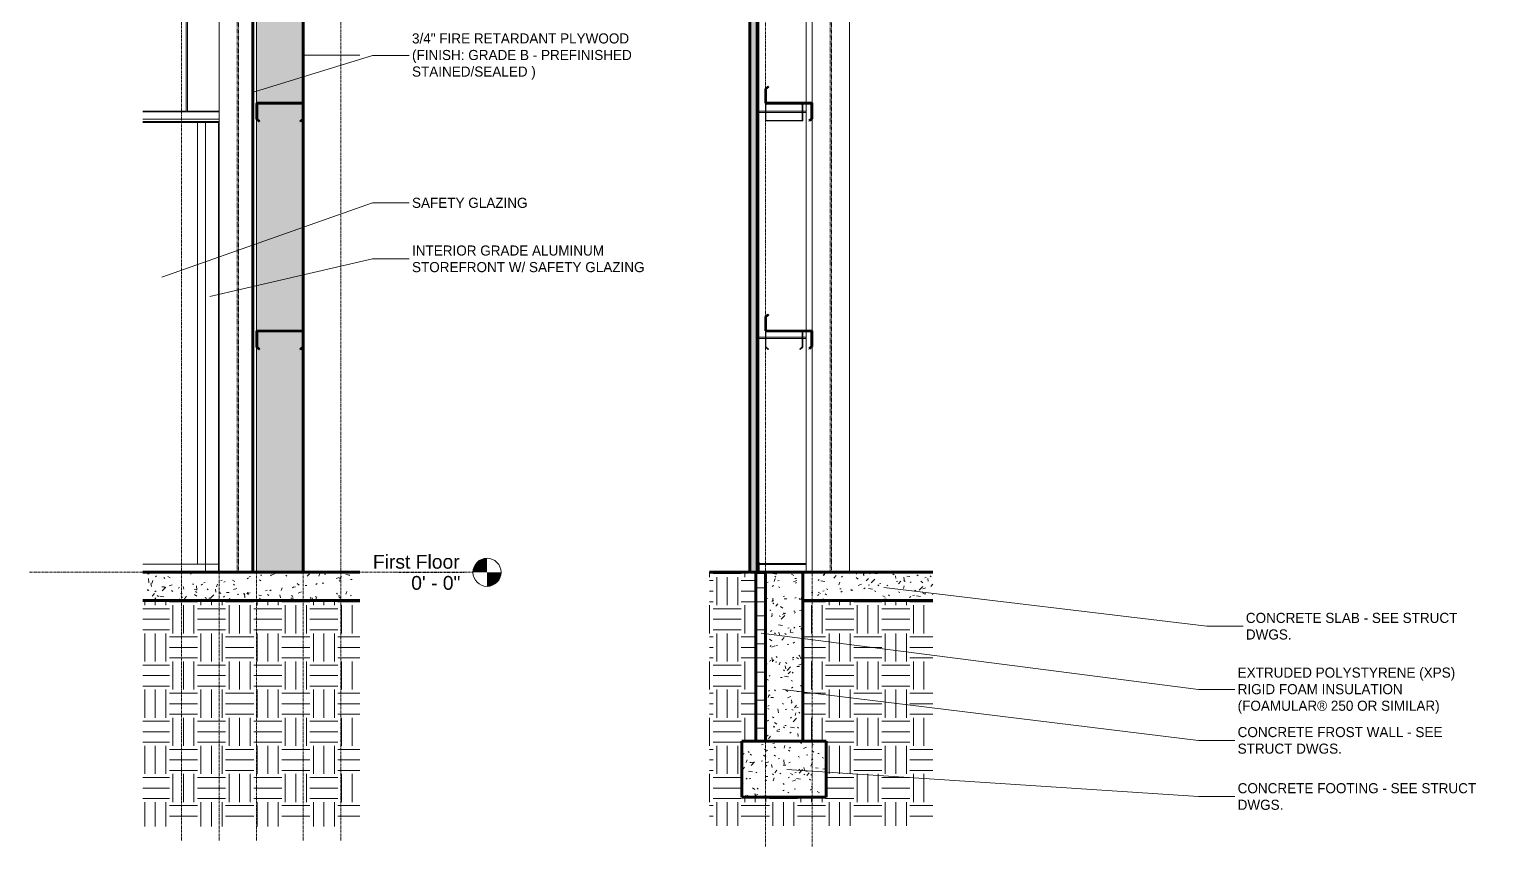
# Model space of a CAD drawing. Header units: inches. Extents: x 22734 to 24067, y -82 to 484.
# Drawn here: x 23750.5 to 24066.5, y -58.5 to 115.8 of the extents above; entities that cross this region are included whole.
import ezdxf

# ---------------------------------------------------------------- set-up
doc = ezdxf.new("R2010")
doc.units = ezdxf.units.IN
doc.header["$MEASUREMENT"] = 0
doc.linetypes.add('Grid Line 1_2_', pattern=[0.8749999999999999, 0.4999999999999999, -0.125, 0.125, -0.125])
doc.linetypes.add('Hidden 1_8_', pattern=[0.1875, 0.125, -0.06249999999999999])
for name, color, linetype, lineweight in [('A-ANNO-IDEN', 131, 'Continuous', 9), ('A-FLOR', 192, 'Continuous', 18), ('A-FLOR-LEVL', 51, 'Continuous', 9), ('A-FLOR-PATT', 8, 'Continuous', 70), ('A-GLAZ-CWMG', 51, 'Continuous', 9), ('A-WALL', 113, 'Continuous', 18), ('A-WALL-PATT', 111, 'Continuous', 70), ('C-TOPO', 7, 'Continuous', 9), ('I-WALL', 2, 'Continuous', 18), ('L-SITE-WALL', 31, 'Continuous', 18), ('M-HVAC-DUCT', 70, 'Continuous', 9), ('S-BEAM', 12, 'Continuous', 9), ('S-COLS', 52, 'Continuous', 9), ('S-FNDN', 32, 'Continuous', 18), ('S-GRID', 1, 'Continuous', 9)]:
    doc.layers.add(name, color=color, linetype=linetype, lineweight=lineweight)
doc.styles.add('Arial', font='arial.ttf', dxfattribs={"height": 2.950598802395208})
doc.styles.add('Century Gothic', font='GOTHIC.TTF', dxfattribs={"height": 2.155667701863353})
pattern_1 = [(49.99999999999999, (-76297.508, 101.715), (6.885996509346783, -0.6020972290784385), [0.72, -7.92]), (355, (-76297.508, 101.715), (-1.331755638042277, 7.220546511209704), [0.5760000000000001, -6.336]), (100.451, (-76296.93400000001, 101.665), (5.553628550824647, 6.618191212065827), [0.612, -6.731]), (46.184, (-76297.508, 103.635), (10.24564176015205, -1.588925084020156), [1.08, -11.88]), (96.636, (-76296.65400000001, 103.502), (8.97243871995047, 9.351518401667914), [0.9179999999999999, -10.096]), (351.184, (-76297.508, 103.635), (8.973199131649128, 9.351230365239182), [0.8640000000000001, -9.504]), (21, (-76296.548, 103.155), (5.730725721386895, -3.865003454880041), [0.72, -7.92]), (326, (-76296.548, 103.155), (2.335810685944815, 6.960880220160812), [0.5760000000000001, -6.336]), (71.45100000000001, (-76296.07, 102.833), (8.065875744922518, 3.095947910975024), [0.612, -6.731]), (37.50000000000001, (-76297.508, 101.715), (0.1168659464360498, 3.195478422797376), [0.317, -5.942, 0.317, -6.115, -6.36]), (37.50000000000001, (-76297.508, 101.715), (0.1168659464360498, 3.195478422797376), [-12.691, 0.317, -6.042999999999999]), (7.499999999999999, (-76297.508, 101.715), (2.525430012237227, 3.786024729619641), [0.317, -3.35, 0.317, -5.797999999999999, -2.424]), (7.499999999999999, (-76297.508, 101.715), (2.525430012237227, 3.786024729619641), [-9.782, 0.317, -2.107]), (327.5, (-76299.649, 101.715), (5.124368529577271, -0.2161762546582744), [0.317, -2.083, 0.317, -7.171, -9.936]), (327.5, (-76299.649, 101.715), (5.124368529577271, -0.2161762546582744), [-9.888, 0.317, -9.619]), (317.5, (-76300.609, 101.715), (5.598326199827542, 0.9614097775270012), [0.317, -2.803, 0.317, -4.656000000000001, -7.056]), (317.5, (-76300.609, 101.715), (5.598326199827542, 0.9614097775270012), [-8.093, 0.317, -6.739])]
pattern_2 = [(45, (-76297.508, 101.715), (-2.375878784786799, 2.3758787847868), []), (45, (-76297.508, 105.315), (-2.375878784786799, 2.3758787847868), [])]

# ---------------------------------------------------------------- blocks, each defined once
blk = doc.blocks.new('Struct_Xcel_Sports Complex_rvt-5-Wall Section - Fieldhouse - West Wall')
at = {"layer": 'A-FLOR-PATT', "lineweight": 9}
h = blk.add_hatch(dxfattribs=at)
h.set_pattern_fill('FP_38', style=0, pattern_type=2)
h.set_pattern_definition([(49.99999999999999, (-69255.613, 101.715), (6.885996509346783, -0.6020972290784385), [0.72, -7.92]), (355, (-69255.613, 101.715), (-1.331755638042277, 7.220546511209704), [0.5760000000000001, -6.336]), (100.451, (-69255.039, 101.665), (5.553628550824647, 6.618191212065827), [0.612, -6.731]), (46.184, (-69255.613, 103.635), (10.24564176015205, -1.588925084020156), [1.08, -11.88]), (96.636, (-69254.759, 103.502), (8.97243871995047, 9.351518401667914), [0.9179999999999999, -10.096]), (351.184, (-69255.613, 103.635), (8.973199131649128, 9.351230365239182), [0.8640000000000001, -9.504]), (21, (-69254.65299999999, 103.155), (5.730725721386895, -3.865003454880041), [0.72, -7.92]), (326, (-69254.65299999999, 103.155), (2.335810685944815, 6.960880220160812), [0.5760000000000001, -6.336]), (71.45100000000001, (-69254.17599999999, 102.833), (8.065875744922518, 3.095947910975024), [0.612, -6.731]), (37.50000000000001, (-69255.613, 101.715), (0.1168659464360498, 3.195478422797376), [0.317, -5.942, 0.317, -6.115, -6.36]), (37.50000000000001, (-69255.613, 101.715), (0.1168659464360498, 3.195478422797376), [-12.691, 0.317, -6.042999999999999]), (7.499999999999999, (-69255.613, 101.715), (2.525430012237227, 3.786024729619641), [0.317, -3.35, 0.317, -5.797999999999999, -2.424]), (7.499999999999999, (-69255.613, 101.715), (2.525430012237227, 3.786024729619641), [-9.782, 0.317, -2.107]), (327.5, (-69257.754, 101.715), (5.124368529577271, -0.2161762546582744), [0.317, -2.083, 0.317, -7.171, -9.936]), (327.5, (-69257.754, 101.715), (5.124368529577271, -0.2161762546582744), [-9.888, 0.317, -9.619]), (317.5, (-69258.714, 101.715), (5.598326199827542, 0.9614097775270012), [0.317, -2.803, 0.317, -4.656000000000001, -7.056]), (317.5, (-69258.714, 101.715), (5.598326199827542, 0.9614097775270012), [-8.093, 0.317, -6.739])])
h.paths.add_polyline_path([(-22815.65010143824, -6.000000000000084), (-22769.34010143824, -6.000000000000084), (-22769.34010143824, -8.526512829121201e-14), (-22815.65010143824, -8.526512829121201e-14)], flags=0)
at = {"layer": 'A-FLOR', "color": 250, "lineweight": 70}
for p, q in [((-22769.34010143824, 0), (-22815.65010143824, 0)), ((-22815.65010143824, -5.999999999999999), (-22769.34010143824, -5.999999999999999))]:
    blk.add_line(p, q, dxfattribs=at)
blk = doc.blocks.new('Girt_C - 10_D-1401750-Wall Section - Fieldhouse - West Wall')
at = {"layer": 'S-BEAM'}
h = blk.add_hatch(dxfattribs=at)
h.set_pattern_fill('FP_33', color=256, style=0, pattern_type=2)
h.set_pattern_definition([(45, (-69255.613, 101.715), (-2.375878784786799, 2.3758787847868), []), (45, (-69255.613, 105.315), (-2.375878784786799, 2.3758787847868), [])])
h.paths.add_polyline_path([(-22781.96584830564, 96.19668249214287), (-22781.39022535228, 96.67968749999928), (-22781.39022535229, 99.99218749999797), (-22781.44514283081, 100.1247700214705), (-22781.57772535229, 100.179687499998), (-22791.20272535229, 100.1796874999995), (-22791.33530787376, 100.124770021472), (-22791.39022535229, 99.99218749999963), (-22791.39022535229, 96.6796874999994), (-22790.81569201995, 96.19759679273454), (-22790.74538712514, 96.28138290370055), (-22791.28085035229, 96.73068990011001), (-22791.28085035229, 99.99505587879048), (-22791.25698088767, 100.0484366347661), (-22791.20275263885, 100.0703124999996), (-22781.57766889927, 100.070312499998), (-22781.5238751771, 100.0488625059235), (-22781.49960035229, 99.996283045385), (-22781.49960035229, 96.73068990011005), (-22782.03615320045, 96.28046860310896)], flags=0)
at = {"layer": 'S-BEAM', "lineweight": 50}
for p, q in [((-22791.39022535229, 99.99218749999955), (-22791.39022535229, 96.67968749999935)), ((-22791.28085035229, 96.73068990010992), (-22791.28085035229, 99.99505587879038)), ((-22791.20275263885, 100.0703124999995), (-22781.57766889927, 100.0703124999994)), ((-22781.57772535229, 100.1796874999979), (-22791.20272535229, 100.1796874999993)), ((-22781.49960035229, 99.99628304538496), (-22781.49960035229, 96.73068990010991)), ((-22781.39022535229, 96.67968749999922), (-22781.39022535229, 99.99218749999791)), ((-22791.39022535229, 96.67968749999935), (-22790.81569201995, 96.19759679273444)), ((-22790.74538712514, 96.2813829037005), (-22791.28085035229, 96.73068990010992)), ((-22790.81569201995, 96.19759679273444), (-22790.74538712514, 96.2813829037005)), ((-22781.49960035229, 96.73068990010991), (-22782.03615320045, 96.28046860310886)), ((-22782.03615320045, 96.28046860310886), (-22781.96584830564, 96.19668249214273)), ((-22781.96584830564, 96.19668249214273), (-22781.39022535229, 96.67968749999922))]:
    blk.add_line(p, q, dxfattribs=at)
for centre, radius, start, end in [((-22791.20272535229, 99.99218749999955), 0.1875, 90, 180), ((-22791.20275263885, 99.99216115802629), 0.0781513419719081, 90, 177.8772823821062), ((-22781.57772535229, 99.99218749999791), 0.1875, 0, 90), ((-22781.57766889927, 99.9921337653407), 0.07817873465683078, 3.042361707322381, 90)]:
    blk.add_arc(centre, radius, start, end, dxfattribs=at)
blk = doc.blocks.new('Girt_C - 10_D-1260059-Wall Section - Fieldhouse - West Wall')
at = {"layer": 'S-BEAM'}
for p, q in [((-22815.65010143824, 96.67968749999922), (-22799.39022535244, 96.67968749999922)), ((-22815.65010143824, 96.19668249214273), (-22799.39022535244, 96.19668249214273))]:
    blk.add_line(p, q, dxfattribs=at)
blk = doc.blocks.new('W-Wide Flange-Column - B1_H-1528736-Wall Section - Fieldhouse - West Wall')
at = {"layer": 'S-COLS', "linetype": 'Hidden 1_8_'}
for p, q in [((-22795.54647535241, 336.1910678212063), (-22795.54647535241, -4.2632564145606e-14)), ((-22795.23397535241, -2.264854970235319e-14), (-22795.23397535241, 336.1910678212063))]:
    blk.add_line(p, q, dxfattribs=at)
blk = doc.blocks.new('Girt_C - 10_D-1253530-Wall Section - Fieldhouse - West Wall')
at = {"layer": 'S-BEAM', "lineweight": 50}
for p, q in [((-22791.39022535372, 51.36718749999832), (-22791.39022535372, 48.05468749999961)), ((-22791.28085035372, 48.10568990011032), (-22791.28085035372, 51.37128304538537)), ((-22791.20278180674, 51.44531249999979), (-22781.57769806715, 51.44531250000001)), ((-22781.57772535372, 51.55468749999981), (-22791.20272535372, 51.55468749999832)), ((-22781.49960035372, 51.37005587879086), (-22781.49960035372, 48.10568990011038)), ((-22781.39022535372, 48.05468749999982), (-22781.39022535372, 51.36718750000002)), ((-22791.39022535372, 48.05468749999961), (-22790.81460240036, 47.57168249214314)), ((-22790.74429750555, 47.65546860310927), (-22791.28085035372, 48.10568990011032)), ((-22790.81460240036, 47.57168249214314), (-22790.74429750555, 47.65546860310927)), ((-22781.49960035372, 48.10568990011038), (-22782.03506358086, 47.65638290370097)), ((-22782.03506358086, 47.65638290370097), (-22781.96475868606, 47.57259679273491)), ((-22781.96475868606, 47.57259679273491), (-22781.39022535372, 48.05468749999982))]:
    blk.add_line(p, q, dxfattribs=at)
for centre, radius, start, end in [((-22791.20272535372, 51.36718749999832), 0.1874999999999964, 89.99999999999892, 179.9999999999989), ((-22791.20278180674, 51.3671337653411), 0.07817873465620377, 90, 176.9576382926961), ((-22781.57772535372, 51.36718750000002), 0.1875, 0, 90), ((-22781.57769806715, 51.36716115802677), 0.07815134197517182, 2.122717617873279, 90)]:
    blk.add_arc(centre, radius, start, end, dxfattribs=at)
blk = doc.blocks.new('Rectangular Mullion - Interior 1_75_ x 4_5_-1316039-Wall Section - Fieldhouse - West Wall')
at = {"layer": 'A-GLAZ-CWMG'}
for p in [(-22815.65010143824, 95.99999999999999), (-22802.26522535241, 96.19668249214281)]:
    blk.add_line(p, (-22802.26522535241, 95.99999999999999), dxfattribs=at)
blk = doc.blocks.new('Rectangular Mullion - Interior 1_75_ x 4_5_-1316040-Wall Section - Fieldhouse - West Wall')
at = {"layer": 'A-GLAZ-CWMG'}
for q in [(-22815.65010143824, 1.75), (-22802.26522535241, 0)]:
    blk.add_line((-22802.26522535241, 1.75), q, dxfattribs=at)
blk = doc.blocks.new('Rectangular Mullion - Interior 1_75_ x 4_5_-1220297-Wall Section - Fieldhouse - West Wall')
at = {"layer": 'A-GLAZ-CWMG'}
for p, q in [((-22804.01522535241, 95.99999999999999), (-22802.26522535241, 95.99999999999999)), ((-22804.01522535241, 95.99999999999999), (-22804.01522535241, 1.75)), ((-22802.26522535241, 1.75), (-22802.26522535241, 95.99999999999999)), ((-22802.26522535241, 1.75), (-22804.01522535241, 1.75))]:
    blk.add_line(p, q, dxfattribs=at)
blk = doc.blocks.new('Rectangular Mullion - Interior 1_75_ x 4_5_-1316220-Wall Section - Fieldhouse - West Wall')
at = {"layer": 'A-GLAZ-CWMG'}
for p, q in [((-22799.51522535239, 1.75), (-22802.26522535241, 1.75)), ((-22799.51522535239, 0), (-22799.51522535239, 1.75))]:
    blk.add_line(p, q, dxfattribs=at)
blk = doc.blocks.new('Rectangular Mullion - Interior 1_75_ x 4_5_-1220308-Wall Section - Fieldhouse - West Wall')
at = {"layer": 'A-GLAZ-CWMG'}
for p, q in [((-22802.26522535241, 95.99999999999999), (-22799.51522535239, 95.99999999999999)), ((-22799.51522535239, 95.99999999999999), (-22799.51522535239, 1.750000000000007)), ((-22799.51522535239, 1.750000000000007), (-22802.26522535241, 1.750000000000007))]:
    blk.add_line(p, q, dxfattribs=at)
blk = doc.blocks.new('Struct_Xcel_Sports Complex_rvt-6-Wall Section - Fieldhouse - East Wall _ Polycarbonate')
at = {"layer": 'A-FLOR-PATT', "lineweight": 9}
h = blk.add_hatch(dxfattribs=at)
h.set_pattern_fill('FP_48', style=0, pattern_type=2)
h.set_pattern_definition(pattern_1)
h.paths.add_polyline_path([(-26245.60771165699, -6.000000000000084), (-26245.60771165699, -8.526512829121201e-14), (-26273.39022535241, -8.526512829121201e-14), (-26273.39022535241, -6.000000000000084)], flags=0)
at = {"layer": 'A-WALL-PATT', "lineweight": 9}
h = blk.add_hatch(dxfattribs=at)
h.set_pattern_fill('FP_48', style=0, pattern_type=2)
h.set_pattern_definition(pattern_1)
h.paths.add_polyline_path([(-26281.39022535242, -36.00000000000016), (-26273.39022535241, -36.00000000000016), (-26273.39022535241, -3.061870756937423e-10), (-26281.39022535242, -3.061870756937423e-10)], flags=0)
at = {"layer": 'S-FNDN', "lineweight": 9}
h = blk.add_hatch(dxfattribs=at)
h.set_pattern_fill('FP_48', color=256, style=0, pattern_type=2)
h.set_pattern_definition(pattern_1)
h.paths.add_polyline_path([(-26268.39022535242, -48.00000000000016), (-26268.39022535242, -36.00000000000016), (-26286.39022535242, -36.00000000000016), (-26286.39022535242, -48.00000000000016)], flags=0)
at = {"layer": 'A-FLOR', "color": 250, "lineweight": 70}
for p, q in [((-26273.39022535241, 0), (-26273.39022535241, -5.999999999999999)), ((-26245.60771165699, 0), (-26273.39022535241, 0)), ((-26273.39022535241, -5.999999999999999), (-26245.60771165699, -5.999999999999999))]:
    blk.add_line(p, q, dxfattribs=at)
at = {"layer": 'L-SITE-WALL', "color": 250, "lineweight": 70}
for p, q in [((-26273.39022535241, -3.060378617192327e-10), (-26281.39022535242, -3.060378617192327e-10)), ((-26281.39022535242, -3.060378617192327e-10), (-26281.39022535242, -35.99999999999999)), ((-26273.39022535241, -35.99999999999999), (-26273.39022535241, -3.060378617192327e-10)), ((-26281.39022535242, -35.99999999999999), (-26273.39022535241, -35.99999999999999))]:
    blk.add_line(p, q, dxfattribs=at)
at = {"layer": 'S-FNDN', "color": 250, "lineweight": 70}
for p, q in [((-26268.39022535241, -35.99999999999999), (-26286.39022535241, -35.99999999999999)), ((-26286.39022535241, -35.99999999999999), (-26286.39022535241, -47.99999999999999)), ((-26268.39022535241, -47.99999999999999), (-26268.39022535241, -35.99999999999999)), ((-26286.39022535241, -47.99999999999999), (-26268.39022535241, -47.99999999999999))]:
    blk.add_line(p, q, dxfattribs=at)
blk = doc.blocks.new('Girt_C - 8_D-1409812-Wall Section - Fieldhouse - East Wall _ Polycarbonate')
at = {"layer": 'S-BEAM'}
for p, q in [((-26281.39022535231, 51.36718749999902), (-26281.39022535231, 48.05468750000031)), ((-26281.28085035231, 48.105689900111), (-26281.28085035231, 51.37128304538608)), ((-26273.49960035231, 51.37005587879154), (-26273.49960035231, 48.10568990011107)), ((-26273.39022535231, 48.0546875000005), (-26273.39022535231, 51.36718750000067)), ((-26281.39022535231, 48.05468750000031), (-26280.81460239896, 47.57168249214382)), ((-26280.74429750415, 47.65546860310996), (-26281.28085035231, 48.105689900111)), ((-26280.81460239896, 47.57168249214382), (-26280.74429750415, 47.65546860310996)), ((-26273.49960035231, 48.10568990011107), (-26274.03506357946, 47.65638290370165)), ((-26274.03506357946, 47.65638290370165), (-26273.96475868465, 47.57259679273559)), ((-26273.96475868465, 47.57259679273559), (-26273.39022535231, 48.0546875000005))]:
    blk.add_line(p, q, dxfattribs=at)
for centre, radius, start, end in [((-26281.20272535231, 51.36718749999904), 0.1874999999996032, 134.0398491944049, 180), ((-26281.20278180533, 51.36713376534181), 0.07817873465639685, 90, 176.9576382926892), ((-26273.57769806575, 51.36716115802741), 0.07815134197666693, 2.122717616262908, 89.9999735515908), ((-26273.57772535231, 51.36718750000067), 0.1875, 0, 24.99999714094121)]:
    blk.add_arc(centre, radius, start, end, dxfattribs=at)
blk = doc.blocks.new('Girt_C - 8_D-1405484-Wall Section - Fieldhouse - East Wall _ Polycarbonate')
at = {"layer": 'S-BEAM'}
for p, q in [((-26281.09228695416, 100.0703124999978), (-26281.39022535231, 99.82031249999864)), ((-26281.39022535231, 99.82031249999864), (-26281.39022535231, 96.50781249999848)), ((-26281.28085035231, 99.76931009988806), (-26280.9221296606, 100.0703124999978)), ((-26281.28085035231, 96.5049441212076), (-26281.28085035231, 99.76931009988806)), ((-26280.81569201997, 100.3024032072635), (-26280.96193890497, 100.1796874999977)), ((-26280.74538712516, 100.2186170962975), (-26280.81569201997, 100.3024032072635)), ((-26280.79178161141, 100.1796874999977), (-26280.74538712516, 100.2186170962975)), ((-26273.96584830566, 100.3033175078553), (-26274.03615320047, 100.2195313968892)), ((-26274.03615320047, 100.2195313968892), (-26273.98866909321, 100.1796874999979)), ((-26273.81851179965, 100.179687499998), (-26273.96584830566, 100.3033175078553)), ((-26273.85832104402, 100.0703124999979), (-26273.49960035231, 99.76931009988812)), ((-26273.39022535231, 99.82031249999879), (-26273.68816375046, 100.070312499998)), ((-26273.49960035231, 99.76931009988812), (-26273.49960035231, 96.50371695461303)), ((-26273.39022535231, 96.5078125000001), (-26273.39022535231, 99.82031249999879)), ((-26273.57766889929, 96.42968749999865), (-26281.20275263887, 96.42968749999847)), ((-26281.20272535231, 96.32031249999865), (-26273.57772535232, 96.32031250000007))]:
    blk.add_line(p, q, dxfattribs=at)
for centre, radius, start, end in [((-26281.20272535231, 96.50781249999848), 0.1875, 180, 269.9999999999996), ((-26281.20275263887, 96.50783884197173), 0.07815134197153384, 182.1227176178153, 269.9999999999996), ((-26273.57772535232, 96.50781250000007), 0.1875, 269.9999999999996, 0), ((-26273.57766889929, 96.50786623465729), 0.07817873465639685, 269.9999999999996, 356.9576382926932)]:
    blk.add_arc(centre, radius, start, end, dxfattribs=at)
blk = doc.blocks.new('Rectangular Mullion - Profile_Polycarbonate_Lower-1149884-Wall Section - Fieldhouse - East Wall _ Polycarbonate')
at = {"layer": 'A-GLAZ-CWMG', "lineweight": 30}
for p, q in [((-26284.75010035218, 1.455999999999989), (-26284.87510035218, 1.45600000000001)), ((-26284.87510035218, 1.45600000000001), (-26284.87510035218, 0)), ((-26284.87510035218, 0), (-26282.74910035218, -2.1316282072803e-14)), ((-26284.81260035218, 0.06250000000000709), (-26284.81260035218, 1.393500000000003)), ((-26284.81260035218, 1.393500000000003), (-26284.75010035218, 1.393500000000003)), ((-26282.81160035218, 0.06249999999998578), (-26284.81260035218, 0.06250000000000709)), ((-26284.75010035218, 1.393500000000003), (-26284.75010035218, 1.455999999999989)), ((-26282.74910035218, 2.243999999999971), (-26283.10310035218, 2.243999999999971)), ((-26283.10310035218, 2.243999999999971), (-26283.10310035218, 1.993999999999985)), ((-26283.10310035218, 1.993999999999985), (-26283.04060035217, 1.993999999999985)), ((-26283.04060035217, 1.993999999999985), (-26283.04060035217, 2.181499999999985)), ((-26283.04060035217, 2.181499999999985), (-26282.81160035218, 2.181499999999985)), ((-26282.81160035218, 2.181499999999985), (-26282.81160035218, 0.06249999999998578)), ((-26282.74910035218, -2.1316282072803e-14), (-26282.74910035218, 2.243999999999971))]:
    blk.add_line(p, q, dxfattribs=at)
blk = doc.blocks.new('Rectangular Mullion - Profile_Polycarbonate_Upper and left-1528482-Wall Section - Fieldhouse - East Wall _ Polycarbonate')
at = {"layer": 'A-GLAZ-CWMG'}
for p, q in [((-26284.67762535218, 346.4120445357804), (-26284.75010035219, 346.4120445357804)), ((-26283.89022535245, 346.4120445357804), (-26284.67762535218, 346.4120445357804)), ((-26284.7501003522, 343.7536189297603), (-26284.87510035219, 343.7536189297603)), ((-26284.87510035219, 343.7536189297603), (-26284.87510035219, 1.456000000000031)), ((-26284.7501003522, 343.7536189297603), (-26284.7501003522, 1.455999999999946)), ((-26283.10310035219, 342.9977685319455), (-26283.10310035219, 2.244000000000014)), ((-26282.74910035219, 342.9977685319455), (-26283.10282535218, 342.9977685319455)), ((-26282.74910035219, 342.9977685319455), (-26282.74910035219, 2.244000000000014)), ((-26284.7501003522, 1.39349999999996), (-26284.7501003522, 0.06249999999998578)), ((-26283.10310035219, 2.244000000000014), (-26283.10310035219, 1.994000000000028)), ((-26283.10310035219, 1.994000000000028), (-26283.10310035219, 0.06249999999998578))]:
    blk.add_line(p, q, dxfattribs=at)
blk = doc.blocks.new('Girt_Z - 10_D-1239982-Wall Section - Fieldhouse - East Wall _ Polycarbonate')
at = {"layer": 'S-BEAM'}
h = blk.add_hatch(dxfattribs=at)
h.set_pattern_fill('FP_47', color=256, style=0, pattern_type=2)
h.set_pattern_definition(pattern_2)
h.paths.add_polyline_path([(-26271.9648132525, 96.32259679273298), (-26271.39027992016, 96.80468749999793), (-26271.39027992016, 100.1796874999979), (-26281.20280720673, 100.1796874999978), (-26281.25703545555, 100.2015633652312), (-26281.28090492016, 100.2549441212069), (-26281.28090492016, 103.1443100998873), (-26280.74544169302, 103.5936170962967), (-26280.81574658782, 103.6774032072628), (-26281.39027992017, 103.195312499998), (-26281.39027992017, 100.2578124999977), (-26281.33536244164, 100.1252299785253), (-26281.20277992017, 100.0703124999979), (-26271.57772346715, 100.0703124999979), (-26271.52392974498, 100.0488625059232), (-26271.49965492017, 99.99628304538436), (-26271.49965492017, 96.85568990010844), (-26272.03511814731, 96.40638290369907)], flags=0)
at = {"layer": 'S-BEAM', "lineweight": 50}
for p, q in [((-26280.81574658783, 103.6774032072628), (-26281.39027992017, 103.1953124999979)), ((-26281.39027992017, 103.1953124999979), (-26281.39027992017, 100.2578124999978)), ((-26281.28090492017, 103.1443100998873), (-26280.74544169302, 103.5936170962968)), ((-26281.28090492017, 100.2549441212069), (-26281.28090492017, 103.1443100998873)), ((-26280.74544169302, 103.5936170962968), (-26280.81574658783, 103.6774032072628)), ((-26271.39027992017, 100.179687499998), (-26281.20280720673, 100.1796874999978)), ((-26281.20277992017, 100.0703124999979), (-26271.57772346715, 100.0703124999979)), ((-26271.49965492017, 99.99628304538444), (-26271.49965492017, 96.85568990010852)), ((-26271.39027992017, 96.80468749999793), (-26271.39027992017, 100.179687499998)), ((-26271.49965492017, 96.85568990010852), (-26272.03511814732, 96.4063829036991)), ((-26272.03511814732, 96.4063829036991), (-26271.96481325251, 96.32259679273302)), ((-26271.96481325251, 96.32259679273302), (-26271.39027992017, 96.80468749999793))]:
    blk.add_line(p, q, dxfattribs=at)
for centre, radius, start, end in [((-26281.20277992017, 100.2578124999978), 0.1875, 180, 269.9999999999996), ((-26281.20280720673, 100.2578388419711), 0.07815134197153384, 182.1227176178365, 269.9999999999996), ((-26271.57772346715, 99.99213376534071), 0.07817873466046876, 3.042361706937374, 90)]:
    blk.add_arc(centre, radius, start, end, dxfattribs=at)
blk = doc.blocks.new('Girt_Z - 10_D-1236892-Wall Section - Fieldhouse - East Wall _ Polycarbonate')
at = {"layer": 'S-BEAM'}
h = blk.add_hatch(dxfattribs=at)
h.set_pattern_fill('FP_47', color=256, style=0, pattern_type=2)
h.set_pattern_definition(pattern_2)
h.paths.add_polyline_path([(-26271.96475868194, 47.69759678455942), (-26271.39022534985, 48.17968749212582), (-26271.39022535161, 51.55468749212582), (-26281.20275263818, 51.55468748697849), (-26281.25698088701, 51.57656335218359), (-26281.28085035165, 51.62994410814674), (-26281.28085035317, 54.51931008682721), (-26280.74538712626, 54.96861708351746), (-26280.81569202111, 55.05240319444667), (-26281.3902253532, 54.57031248688027), (-26281.39022535166, 51.63281248688021), (-26281.33530787306, 51.5002299654367), (-26281.20272535156, 51.44531248697874), (-26271.57766889854, 51.44531249202747), (-26271.52387517636, 51.42386249798095), (-26271.49960035152, 51.37128303745488), (-26271.49960034987, 48.23068989217897), (-26272.03506357679, 47.78138289548863)], flags=0)
at = {"layer": 'S-BEAM', "lineweight": 50}
for p, q in [((-26280.81569202111, 55.05240319444678), (-26281.3902253532, 54.57031248688052)), ((-26281.3902253532, 54.57031248688052), (-26281.39022535166, 51.63281248688036)), ((-26281.28085035317, 54.5193100868273), (-26280.74538712626, 54.9686170835176)), ((-26281.28085035166, 51.62994410814683), (-26281.28085035317, 54.5193100868273)), ((-26280.74538712626, 54.9686170835176), (-26280.81569202111, 55.05240319444678)), ((-26271.39022535162, 51.55468749212591), (-26281.20275263818, 51.55468748697869)), ((-26281.20272535156, 51.44531248697886), (-26271.57766889855, 51.4453124920276)), ((-26271.49960035152, 51.37128303745505), (-26271.49960034987, 48.23068989217911)), ((-26271.39022534985, 48.17968749212591), (-26271.39022535162, 51.55468749212591)), ((-26271.49960034987, 48.23068989217911), (-26272.03506357679, 47.78138289548883)), ((-26272.03506357679, 47.78138289548883), (-26271.96475868194, 47.69759678455965)), ((-26271.96475868194, 47.69759678455965), (-26271.39022534985, 48.17968749212591))]:
    blk.add_line(p, q, dxfattribs=at)
for centre, radius, start, end in [((-26281.20272535166, 51.63281248697871), 0.1875000000000342, 180.000000030035, 270.0000000300346), ((-26281.20275263822, 51.63283882895195), 0.07815134197257093, 182.1227176490036, 270.0000000310286), ((-26271.5776688985, 51.36713375737038), 0.07817873465675168, 3.042361738010449, 90.00000003102592)]:
    blk.add_arc(centre, radius, start, end, dxfattribs=at)
blk = doc.blocks.new('W-Wide Flange-Column - B1_L-1389336-Wall Section - Fieldhouse - East Wall _ Polycarbonate')
at = {"layer": 'S-COLS', "linetype": 'Hidden 1_8_'}
for p, q in [((-26267.54647535218, 336.1806511545394), (-26267.54647535218, 0)), ((-26267.23397535218, -1.998401444325281e-14), (-26267.23397535218, 336.1806511545394))]:
    blk.add_line(p, q, dxfattribs=at)
blk = doc.blocks.new('Level - Level Head - Circle-15001-Wall Section - Fieldhouse - West Wall')
at = {"layer": 'A-FLOR-LEVL'}
h = blk.add_hatch(color=256, dxfattribs=at)
edge = h.paths.add_edge_path(flags=0)
edge.add_line((-22742.16602548564, 9.056602028747066e-15), (-22745.16602548564, 9.056602028747063e-15))
edge.add_arc((-22742.16602548564, -1.860046512573592e-16), 2.999999999999994, 90.00000000000028, 180.0000000000003, ccw=False)
edge.add_line((-22742.16602548564, 2.999999999999999), (-22742.16602548564, 8.881784197001252e-15))
h = blk.add_hatch(color=256, dxfattribs=at)
edge = h.paths.add_edge_path(flags=0)
edge.add_line((-22742.16602548564, -2.999999999999998), (-22742.16602548564, -1.332267629550188e-14))
edge.add_line((-22742.16602548564, -1.348920974919565e-14), (-22739.16602548564, -1.348920974919565e-14))
edge.add_arc((-22742.16602548564, 0), 2.999999999999996, 269.99999999999994, 359.9999999999998, ccw=False)
blk.add_circle((-22742.16602548564, 0), 3, dxfattribs=at)

msp = doc.modelspace()

# ---------------------------------------------------------------- hatches: boundary and pattern name
at = {"layer": 'A-WALL-PATT', "lineweight": 9, "transparency": 33554649}
msp.add_hatch(color=256, dxfattribs=at).paths.add_polyline_path([(23905.9251418525, 0.06249999999985788), (23905.9251418525, 351.5696371327751), (23904.3503418525, 351.5696371327751), (23904.3503418525, 0.06249999999985788)], flags=0)
at = {"layer": 'A-WALL-PATT', "lineweight": 9}
h = msp.add_hatch(dxfattribs=at)
h.set_pattern_fill('FP_35', color=256, style=0, pattern_type=2)
h.set_pattern_definition([(90, (-71509.898, -1108), (-193, -193), [48, -145]), (180, (-71509.898, -1108), (-2.363568322354392e-14, -193), [96.25, -96.75]), (270, (-71606.148, -1060), (-193, -193), [48, -145]), (180, (-71509.898, -1060), (-2.363568322354392e-14, -193), [96.25, -96.75]), (270, (-71606.398, -1060), (-193, -193), [48, -145]), (180, (-71606.398, -1060), (-2.363568322354392e-14, -193), [96.25, -96.75]), (90, (-71702.648, -1108), (-193, -193), [48, -145]), (180, (-71606.398, -1108), (-2.363568322354392e-14, -193), [96.25, -96.75]), (90, (-71557.898, -1059.75), (-193, -193), [48, -145]), (180, (-71509.648, -1059.75), (-2.363568322354392e-14, -193), [48.25, -144.75]), (180, (-71509.648, -1011.75), (-2.363568322354392e-14, -193), [48.25, -144.75]), (90, (-71654.398, -1059.75), (-193, -193), [48, -145]), (180, (-71558.148, -1059.75), (-2.363568322354392e-14, -193), [96.25, -96.75]), (270, (-71558.148, -1011.75), (-193, -193), [48, -145]), (180, (-71558.148, -1011.75), (-2.363568322354392e-14, -193), [96.25, -96.75]), (180, (-71654.648, -1059.75), (-2.363568322354392e-14, -193), [48, -145]), (270, (-71654.648, -1011.75), (-193, -193), [48, -145]), (180, (-71654.648, -1011.75), (-2.363568322354392e-14, -193), [48, -145]), (90, (-71509.898, -1011.5), (-193, -193), [48, -145]), (180, (-71509.898, -1011.5), (-2.363568322354392e-14, -193), [96.25, -96.75]), (270, (-71606.148, -963.5), (-193, -193), [48, -145]), (180, (-71509.898, -963.5), (-2.363568322354392e-14, -193), [96.25, -96.75]), (270, (-71606.398, -963.5), (-193, -193), [48, -145]), (180, (-71606.398, -963.5), (-2.363568322354392e-14, -193), [96.25, -96.75]), (270, (-71702.648, -963.5), (-193, -193), [48, -145]), (180, (-71606.398, -1011.5), (-2.363568322354392e-14, -193), [96.25, -96.75]), (90, (-71557.898, -963.25), (-193, -193), [48, -145]), (180, (-71509.648, -963.25), (-2.363568322354392e-14, -193), [48.25, -144.75]), (180, (-71509.648, -915.25), (-2.363568322354392e-14, -193), [48.25, -144.75]), (90, (-71654.398, -963.25), (-193, -193), [48, -145]), (180, (-71558.148, -963.25), (-2.363568322354392e-14, -193), [96.25, -96.75]), (270, (-71558.148, -915.25), (-193, -193), [48, -145]), (180, (-71558.148, -915.25), (-2.363568322354392e-14, -193), [96.25, -96.75]), (180, (-71654.648, -963.25), (-2.363568322354392e-14, -193), [48, -145]), (270, (-71654.648, -915.25), (-193, -193), [48, -145]), (180, (-71654.648, -915.25), (-2.363568322354392e-14, -193), [48, -145])])
h.paths.add_polyline_path([(23786.31054746604, 98.24999999999086), (23790.99292355184, 98.24999999999086), (23790.99292355187, 175.9999999999999), (23777.51654100289, 175.9999999999999), (23777.52800548435, 175.9723222933652), (23777.94831012448, 174.6385184977154), (23778.24984759997, 173.2783708428248), (23778.33731360023, 172.643048040589), (23778.43203872124, 171.8944918841337), (23778.4929235519, 170.2987907167381), (23778.48628003439, 126.227516790589), (23778.42862775491, 124.9582316401666), (23778.24984760012, 123.6013075159693), (23777.94693918146, 122.2360440012494), (23777.5280054845, 120.9073560654298), (23776.96077498041, 119.5542532136786), (23776.29857863241, 118.300014649341), (23775.5572662682, 117.1476026310495), (23774.73304746604, 116.0717880579869), (23774.73304746604, 98.24999999999086)], flags=0)
h.paths.add_polyline_path([(23798.99292355187, 148.187500001185), (23798.99392355192, 148.1883391008521), (23798.99292355187, 148.6695907074687)], flags=0)
h = msp.add_hatch(dxfattribs=at)
h.set_pattern_fill('FP_49', color=256, style=0, pattern_type=2)
h.set_pattern_definition([(90, (-76201.19900000001, -191.25), (-193, -193), [48, -145]), (180, (-76201.19900000001, -191.25), (-2.363568322354392e-14, -193), [96.25, -96.75]), (270, (-76297.44900000001, -143.25), (-193, -193), [48, -145]), (180, (-76201.19900000001, -143.25), (-2.363568322354392e-14, -193), [96.25, -96.75]), (270, (-76297.69900000001, -143.25), (-193, -193), [48, -145]), (180, (-76297.69900000001, -143.25), (-2.363568322354392e-14, -193), [96.25, -96.75]), (90, (-76393.94900000001, -191.25), (-193, -193), [48, -145]), (180, (-76297.69900000001, -191.25), (-2.363568322354392e-14, -193), [96.25, -96.75]), (90, (-76249.19900000001, -143), (-193, -193), [48, -145]), (180, (-76200.94900000001, -143), (-2.363568322354392e-14, -193), [48.25, -144.75]), (180, (-76200.94900000001, -95), (-2.363568322354392e-14, -193), [48.25, -144.75]), (90, (-76345.69900000001, -143), (-193, -193), [48, -145]), (180, (-76249.44900000001, -143), (-2.363568322354392e-14, -193), [96.25, -96.75]), (270, (-76249.44900000001, -95), (-193, -193), [48, -145]), (180, (-76249.44900000001, -95), (-2.363568322354392e-14, -193), [96.25, -96.75]), (180, (-76345.94900000001, -143), (-2.363568322354392e-14, -193), [48, -145]), (270, (-76345.94900000001, -95), (-193, -193), [48, -145]), (180, (-76345.94900000001, -95), (-2.363568322354392e-14, -193), [48, -145]), (90, (-76201.19900000001, -94.75), (-193, -193), [48, -145]), (180, (-76201.19900000001, -94.75), (-2.363568322354392e-14, -193), [96.25, -96.75]), (270, (-76297.44900000001, -46.75), (-193, -193), [48, -145]), (180, (-76201.19900000001, -46.75), (-2.363568322354392e-14, -193), [96.25, -96.75]), (270, (-76297.69900000001, -46.75), (-193, -193), [48, -145]), (180, (-76297.69900000001, -46.75), (-2.363568322354392e-14, -193), [96.25, -96.75]), (270, (-76393.94900000001, -46.75), (-193, -193), [48, -145]), (180, (-76297.69900000001, -94.75), (-2.363568322354392e-14, -193), [96.25, -96.75]), (90, (-76249.19900000001, -46.5), (-193, -193), [48, -145]), (180, (-76200.94900000001, -46.5), (-2.363568322354392e-14, -193), [48.25, -144.75]), (180, (-76200.94900000001, 1.5), (-2.363568322354392e-14, -193), [48.25, -144.75]), (90, (-76345.69900000001, -46.5), (-193, -193), [48, -145]), (180, (-76249.44900000001, -46.5), (-2.363568322354392e-14, -193), [96.25, -96.75]), (270, (-76249.44900000001, 1.5), (-193, -193), [48, -145]), (180, (-76249.44900000001, 1.5), (-2.363568322354392e-14, -193), [96.25, -96.75]), (180, (-76345.94900000001, -46.5), (-2.363568322354392e-14, -193), [48, -145]), (270, (-76345.94900000001, 1.5), (-193, -193), [48, -145]), (180, (-76345.94900000001, 1.5), (-2.363568322354392e-14, -193), [48, -145])])
h.paths.add_polyline_path([(23915.63774185226, -8.526512829121201e-14), (23916.38774185226, -8.526512829121201e-14), (23916.38774185226, 51.44531249202762), (23915.61745089094, 51.44291439898111), (23915.63774185237, 51.3671875000007), (23915.63774185237, 48.05468750000048), (23915.06320852002, 47.57259679273562), (23914.99290362521, 47.65638290370162), (23915.52836685236, 48.10568990011108), (23915.52836685236, 51.37005587879155), (23915.5169645139, 51.40789639104735), (23915.48850602639, 51.43531959616353), (23915.45024185237, 51.4453124869789), (23907.78730044929, 51.4355197661909), (23907.75890650041, 51.40859485685061), (23907.74711685236, 51.367187499999), (23907.74711685236, 48.105689900111), (23908.28366970053, 47.65546860310982), (23908.21336480572, 47.57168249214373), (23907.63774185236, 48.05468750000031), (23907.63883925044, 51.37128304538603), (23907.66286208915, 51.46093749999908), (23907.69265933161, 51.50022996543665), (23907.63774185302, 51.63281248688033), (23907.63774185302, 54.57031248688047), (23908.21227518356, 55.05240319444675), (23908.28258007841, 54.96861708351758), (23907.7471168515, 54.51931008682725), (23907.74711685301, 51.62994410814678), (23907.77098631766, 51.57656335218373), (23907.82524185312, 51.554687499999), (23916.38774185226, 51.55468750000045), (23916.38774185226, 100.0703124999979), (23915.33980345421, 100.0703124999979), (23915.63774185236, 99.82031249999879), (23915.63664445428, 96.50371695461307), (23915.61262161557, 96.4140625000001), (23915.54399185236, 96.3454327367905), (23915.45024185236, 96.3203125000001), (23907.78697767833, 96.33056535452896), (23907.73149185236, 96.34543273678896), (23907.65803281667, 96.43208559027723), (23907.63774185236, 96.50781249999848), (23907.63774185236, 99.82031249999862), (23907.93568025051, 100.0703124999979), (23907.82515999794, 100.0703124999979), (23907.69260476303, 100.1252299785255), (23907.6376872845, 100.2578124999978), (23907.6376872845, 103.1953124999979), (23908.2122751847, 103.6773381758211), (23908.28252551165, 103.5936170962968), (23907.7470622845, 103.1443100998873), (23907.74711685236, 100.2548220877386), (23907.77093174912, 100.2015633652312), (23907.8251872845, 100.1796874999979), (23908.06602829969, 100.1796874999979), (23908.2122751847, 100.3024032072636), (23908.28258007951, 100.2186170962976), (23908.23618559326, 100.1796874999979), (23915.03929811146, 100.1796874999979), (23914.9918140042, 100.2195313968892), (23915.062118899, 100.3033175078554), (23915.20945540503, 100.1796874999979), (23916.38774185226, 100.1796874999979), (23916.38774185226, 144.6875000002052), (23907.82518539934, 144.6874882349075), (23907.77098631562, 144.6656241349718), (23907.74711685099, 144.6093750002053), (23907.74711685099, 141.7228774003158), (23908.28258007814, 141.2735704039062), (23908.21227518333, 141.1897842929403), (23907.637741851, 141.6718750002051), (23907.63892997239, 144.6122433789962), (23907.69265932952, 144.7514527598373), (23907.65867538302, 144.7968750002052), (23907.63774185237, 144.8750000002061), (23907.63774185236, 148.1875000002049), (23908.21336480572, 148.6705050080613), (23908.28366970053, 148.586718897095), (23907.74711685236, 148.1364976000941), (23907.74711685236, 144.870904454819), (23907.75890650041, 144.8335926433545), (23907.78730044929, 144.8066677340142), (23907.82524185237, 144.7968750002051), (23915.48850602639, 144.8068679040417), (23915.5169645139, 144.8342911091578), (23915.52836685236, 144.8750000002045), (23915.52836685236, 146.5000000002074), (23914.39750747725, 146.5000000002074), (23914.39750747725, 173.1067674452589), (23906.27886685248, 173.1067674452589), (23906.27886685248, -8.526512829121201e-14), (23907.63774185226, -8.526512829121201e-14)], flags=0)
h.paths.add_polyline_path([(23914.9918140042, 96.42968749999868), (23915.48818325543, 96.4394802338082), (23915.51657720431, 96.46640514314849), (23915.52836685236, 96.5078125000001), (23915.52836685236, 99.7693100998881), (23915.16964616065, 100.0703124999979), (23908.10583754407, 100.0703124999979), (23907.74711685236, 99.7693100998881), (23907.74711685236, 96.50494412120763), (23907.75851919082, 96.46710360895183), (23907.78697767833, 96.43968040383557), (23907.82609553728, 96.42968749999868), (23908.28258007951, 96.42968749999868)], flags=0)
h.paths.add_polyline_path([(23916.38774185226, 144.7968750002051), (23916.38774185226, 146.5000000002074), (23915.63774185237, 146.5000000002074), (23915.63697327258, 144.8721316214136), (23915.61680832171, 144.7968750002051), (23915.63774185237, 144.7968750002051)], flags=0)
h = msp.add_hatch(dxfattribs=at)
h.set_pattern_fill('FP_37', color=256, style=0, pattern_type=2)
h.set_pattern_definition([(161.57, (-69255.493, 101.835), (-0.9603836944971216, -0.0003991792322687315), [0, -6.83, 0.758, 0]), (18.43, (-69255.733, 101.835), (-0.9603836944971215, 0.0003991792322688426), [0, -6.83, 0.758, 0]), (108.43, (-69255.493, 101.835), (0.4795101815599688, -2.400526397642885), [2.275999999999999, -5.311999999999999]), (71.57, (-69255.733, 101.835), (0.4795101815599692, 2.400526397642885), [2.276, -5.312])])
h.paths.add_polyline_path([(23808.99392355233, -8.526512829121201e-14), (23808.99392355233, 146.2500000001038), (23798.99392355233, 146.2500000001038), (23798.99392355233, -8.526512829121201e-14)], flags=0)
h = msp.add_hatch(dxfattribs=at)
h.set_pattern_fill('FP_50', color=256, style=0, pattern_type=2)
h.set_pattern_definition([(0, (-76297.508, 101.715), (0, 3), []), (90, (-76297.508, 101.715), (-3, 1.83697019872103e-16), [])])
h.paths.add_polyline_path([(23907.63774185225, -36.00000000000016), (23907.63774185225, -3.061870756937423e-10), (23905.63774185225, -3.061870756937423e-10), (23905.63774185225, -36.00000000000016)], flags=0)
at = {"layer": 'C-TOPO'}
h = msp.add_hatch(dxfattribs=at)
h.set_pattern_fill('FP_41', color=256, style=0, pattern_type=2)
h.set_pattern_definition([(0, (-76297.508, 101.715), (6, 6), [6, -6]), (0, (-76297.508, 103.965), (6, 6), [6, -6]), (0, (-76297.508, 106.215), (6, 6), [6, -6]), (90, (-76296.758, 106.965), (-6, 6), [6, -6]), (90, (-76294.508, 106.965), (-6, 6), [6, -6]), (90, (-76292.258, 106.965), (-6, 6), [6, -6])])
h.paths.add_polyline_path([(23902.63774185226, -54.12332695941117), (23943.42025554768, -54.12332695941117), (23943.42025554768, -6.000000000000084), (23915.63774185226, -6.000000000000084), (23915.63774185226, -36.00000000000016), (23920.63774185225, -36.00000000000016), (23920.63774185225, -48.00000000000016), (23902.63774185226, -48.00000000000016), (23902.63774185226, -36.00000000000016), (23905.63774185225, -36.00000000000016), (23905.63774185225, -8.526512829121201e-14), (23895.72425554768, -8.526512829121201e-14), (23895.72425554768, -54.12332695941117)], flags=0)
h = msp.add_hatch(dxfattribs=at)
h.set_pattern_fill('FP_34', color=256, style=0, pattern_type=2)
h.set_pattern_definition([(0, (-69255.613, 101.715), (6, 6), [6, -6]), (0, (-69255.613, 103.965), (6, 6), [6, -6]), (0, (-69255.613, 106.215), (6, 6), [6, -6]), (90, (-69254.863, 106.965), (-6, 6), [6, -6]), (90, (-69252.613, 106.965), (-6, 6), [6, -6]), (90, (-69250.363, 106.965), (-6, 6), [6, -6])])
h.paths.add_polyline_path([(23774.73304746603, -54.27732695941125), (23821.04304746604, -54.27732695941125), (23821.04304746604, -6.000000000000084), (23774.73304746603, -6.000000000000084), (23774.73304746603, -10.52388540448632)], flags=0)

# ---------------------------------------------------------------- linework, layer by layer
at = {"layer": 'A-ANNO-IDEN', "color": 153}
for p, q in [((23798.58503332802, 102.5627266668697), (23823.76653021526, 110.3219597433685)), ((23823.76653021526, 110.3219597433685), (23832.19893978332, 110.3219597433685)), ((23778.78565772844, 62.95148429924313), (23823.76653021526, 78.87936903892388)), ((23823.76653021526, 78.87936903892388), (23832.19893978333, 78.87936903892388)), ((23789.01625015828, 58.84253408092106), (23823.76653015585, 66.87796331210714)), ((23823.76653015585, 66.87796331210714), (23832.19893978267, 66.87796331210716)), ((23932.9616147881, -3.255417360488209), (24001.88543346384, -11.51605562253839)), ((24001.88543346384, -11.51605562253839), (24010.23183949021, -11.51605562253837)), ((23906.72543723376, -12.97659648538524), (24000.13543346384, -25.01290596294553)), ((23911.38608295918, -25.01290596294553), (24000.13543346384, -35.88493849558633)), ((24000.13543346384, -25.01290596294553), (24008.48183949021, -25.01290596294554)), ((24000.13543346384, -35.88493849558633), (24008.48183949021, -35.88493849558634)), ((23912.21214678539, -42.08041719212397), (24000.13543346384, -47.86286397555906)), ((24000.13543346384, -47.86286397555906), (24008.48183949021, -47.86286397555907))]:
    msp.add_line(p, q, dxfattribs=at)
at = {"layer": 'A-WALL', "lineweight": 70}
for p, q in [((23904.3503418525, 351.5696371327749), (23904.3503418525, 0.06249999999998578)), ((23905.9251418525, 0.06249999999998578), (23905.9251418525, 351.5696371327749)), ((23904.3503418525, 0.06249999999998578), (23905.9251418525, 0.06249999999998578))]:
    msp.add_line(p, q, dxfattribs=at)
at = {"layer": 'A-WALL'}
for p, q in [((23798.99392355233, 0), (23798.99392355233, 146.2500000001038)), ((23916.38774185226, 144.6875000002051), (23916.38774185226, 100.1796874999979)), ((23916.38774185226, 100.0703124999979), (23916.38774185226, 51.55468749147023)), ((23916.38774185226, 51.44531249147026), (23916.38774185226, 0))]:
    msp.add_line(p, q, dxfattribs=at)
at = {"layer": 'C-TOPO', "lineweight": 90}
msp.add_line((23895.72425554768, 0), (23904.1528668525, 0), dxfattribs=at)
at = {"layer": 'C-TOPO'}
msp.add_line((23904.1528668525, -8.526512829121201e-14), (23895.72425554768, -8.526512829121201e-14), dxfattribs=at)
at = {"layer": 'I-WALL', "lineweight": 70}
for p, q in [((23798.24392355233, 146.2500000001038), (23798.24392355233, 0)), ((23808.99392355233, 0), (23808.99392355233, 146.2500000001038)), ((23798.24392355233, 0), (23808.99392355233, 0))]:
    msp.add_line(p, q, dxfattribs=at)
at = {"layer": 'I-WALL'}
msp.add_line((23774.73304746603, 98.24999999999082), (23790.99292355184, 98.24999999999082), dxfattribs=at)
at = {"layer": 'L-SITE-WALL', "lineweight": 70}
for p, q in [((23907.63774185225, -3.060378617192327e-10), (23905.63774185225, -3.060378617192327e-10)), ((23905.63774185225, -3.060378617192327e-10), (23905.63774185225, -35.99999999999999)), ((23907.63774185225, -35.99999999999999), (23907.63774185225, -3.060378617192327e-10)), ((23905.63774185225, -35.99999999999999), (23907.63774185225, -35.99999999999999))]:
    msp.add_line(p, q, dxfattribs=at)
at = {"layer": 'M-HVAC-DUCT'}
msp.add_line((23808.99392355233, 110.3796783586412), (23821.04304746604, 110.3796783586412), dxfattribs=at)
at = {"layer": 'S-COLS'}
for p, q in [((23790.99292355187, 336.1910678212064), (23790.99292355187, -4.2632564145606e-14)), ((23925.6377418525, 336.1806511545394), (23925.6377418525, 0)), ((23917.63774185249, 144.6875000002051), (23917.63774185249, 100.1796874999979)), ((23917.63774185249, 96.80468749999791), (23917.63774185249, 51.55468749212596)), ((23917.63774185249, 48.17968749212591), (23917.63774185249, 0))]:
    msp.add_line(p, q, dxfattribs=at)
at = {"layer": 'S-GRID', "linetype": 'Grid Line 1_2_'}
for p, q in [((23782.99292355207, -57.19529881510027), (23782.99292355207, 406.9126792268813)), ((23816.99292355188, -57.19529881510027), (23816.99292355188, 406.9126792268813)), ((23907.6377418525, -58.48609058867), (23907.6377418525, 404.6107153305264)), ((23790.99292355208, -57.19529881510027), (23790.99292355208, 392.1616497203568)), ((23808.99292355208, -57.19529881510027), (23808.99292355208, 392.1616497203568)), ((23917.6377418525, -58.48609058867), (23917.6377418525, 393.7407593241662)), ((23790.99292355209, -57.19529881510027), (23790.99292355209, 377.4106202138325)), ((23907.6377418525, -58.48609058867), (23907.6377418525, 373.3917141199158)), ((23798.99292355208, -57.19529881510027), (23798.99292355208, 367.4730845462794)), ((23917.6377418525, -58.48609058867), (23917.6377418525, 364.1509705040523)), ((23808.99292355208, -57.19529881510027), (23808.99292355208, 358.9330148319758))]:
    msp.add_line(p, q, dxfattribs=at)

# ---------------------------------------------------------------- block references
at = {"color": 10, "lineweight": 5}
msp.add_blockref('Struct_Xcel_Sports Complex_rvt-6-Wall Section - Fieldhouse - East Wall _ Polycarbonate', (50189.02796720467, 0), dxfattribs=at)
at = {"layer": 'A-FLOR-LEVL'}
msp.add_blockref('Level - Level Head - Circle-15001-Wall Section - Fieldhouse - West Wall', (46590.38314890428, 0), dxfattribs=at)
at = {"layer": 'A-GLAZ-CWMG'}
for name, p in [('Rectangular Mullion - Profile_Polycarbonate_Upper and left-1528482-Wall Section - Fieldhouse - East Wall _ Polycarbonate', (50189.02796720467, 0)), ('Rectangular Mullion - Interior 1_75_ x 4_5_-1316039-Wall Section - Fieldhouse - West Wall', (46590.38314890428, 0)), ('Rectangular Mullion - Interior 1_75_ x 4_5_-1220297-Wall Section - Fieldhouse - West Wall', (46590.38314890428, 0)), ('Rectangular Mullion - Interior 1_75_ x 4_5_-1220308-Wall Section - Fieldhouse - West Wall', (46590.38314890428, 0)), ('Rectangular Mullion - Interior 1_75_ x 4_5_-1316040-Wall Section - Fieldhouse - West Wall', (46590.38314890428, 0)), ('Rectangular Mullion - Interior 1_75_ x 4_5_-1316220-Wall Section - Fieldhouse - West Wall', (46590.38314890428, 0)), ('Rectangular Mullion - Profile_Polycarbonate_Lower-1149884-Wall Section - Fieldhouse - East Wall _ Polycarbonate', (50189.02796720467, 0))]:
    msp.add_blockref(name, p, dxfattribs=at)
at = {"layer": 'S-BEAM'}
for name, p in [('Girt_Z - 10_D-1239982-Wall Section - Fieldhouse - East Wall _ Polycarbonate', (50189.02796720467, 0)), ('Girt_C - 10_D-1401750-Wall Section - Fieldhouse - West Wall', (46590.38314890428, 0)), ('Girt_C - 8_D-1405484-Wall Section - Fieldhouse - East Wall _ Polycarbonate', (50189.02796720467, 0)), ('Girt_C - 10_D-1260059-Wall Section - Fieldhouse - West Wall', (46590.38314890428, 0)), ('Girt_Z - 10_D-1236892-Wall Section - Fieldhouse - East Wall _ Polycarbonate', (50189.02796720467, 0)), ('Girt_C - 10_D-1253530-Wall Section - Fieldhouse - West Wall', (46590.38314890428, 0)), ('Girt_C - 8_D-1409812-Wall Section - Fieldhouse - East Wall _ Polycarbonate', (50189.02796720467, 0))]:
    msp.add_blockref(name, p, dxfattribs=at)
at = {"layer": 'S-COLS', "linetype": 'Hidden 1_8_'}
for name, p in [('W-Wide Flange-Column - B1_H-1528736-Wall Section - Fieldhouse - West Wall', (46590.38314890428, 0)), ('W-Wide Flange-Column - B1_L-1389336-Wall Section - Fieldhouse - East Wall _ Polycarbonate', (50189.02796720467, 0))]:
    msp.add_blockref(name, p, dxfattribs=at)

# ---------------------------------------------------------------- texts
at = {"layer": 'A-FLOR-LEVL', "insert": (23842.37957448267, 3.729663549293517), "char_height": 2.950598802395208, "width": 22.03199999999999, "attachment_point": 3, "line_spacing_factor": 0.9385317878468563, "style": 'Arial', "bg_fill": 3, "box_fill_scale": 1.25, "bg_fill_color": 0, "bg_fill_transparency": 0}
msp.add_mtext('First Floor', dxfattribs=at)

# ---------------------------------------------------------------- next in the draw order: block references
at = {"color": 10, "lineweight": 5}
msp.add_blockref('Struct_Xcel_Sports Complex_rvt-5-Wall Section - Fieldhouse - West Wall', (46590.38314890428, 0), dxfattribs=at)

# ---------------------------------------------------------------- next in the draw order: texts
at = {"layer": 'A-ANNO-IDEN', "char_height": 2.155667701863353, "attachment_point": 1, "line_spacing_factor": 0.9841166936790923, "style": 'Century Gothic', "bg_fill": 3, "box_fill_scale": 1.25, "bg_fill_color": 0, "bg_fill_transparency": 0}
for s, insert, width in [('3/4" FIRE RETARDANT PLYWOOD\\P(FINISH: GRADE B - PREFINISHED\\PSTAINED/SEALED )', (23832.19893978332, 115.0133417309462), 53.78399999999996), ('SAFETY GLAZING', (23832.19893978333, 79.92789388364439), 28.18799999999998), ('INTERIOR GRADE ALUMINUM\\PSTOREFRONT W/ SAFETY GLAZING', (23832.19893978267, 69.74791672825621), 56.45699999999996), ('CONCRETE SLAB - SEE STRUCT\\PDWGS.', (24010.23183949021, -8.646102206389305), 49.62599999999996), ('EXTRUDED POLYSTYRENE (XPS)\\PRIGID FOAM INSULATION\\P(FOAMULAR® 250 OR SIMILAR)', (24008.48183949021, -20.3215239753679), 51.92099999999996), ('CONCRETE FROST WALL - SEE\\PSTRUCT DWGS.', (24008.48183949021, -33.01498507943727), 48.97799999999996), ('CONCRETE FOOTING - SEE STRUCT\\PDWGS.', (24008.48183949021, -44.99291055941), 57.48299999999996)]:
    msp.add_mtext(s, dxfattribs=dict(at, insert=insert, width=width))
at = {"layer": 'A-FLOR-LEVL', "insert": (23842.52656679355, -0.7781569700114834), "char_height": 2.950598802395208, "width": 12.49199999999999, "attachment_point": 3, "line_spacing_factor": 0.9385317878468563, "style": 'Arial', "bg_fill": 3, "box_fill_scale": 1.25, "bg_fill_color": 0, "bg_fill_transparency": 0}
msp.add_mtext('0\' - 0"', dxfattribs=at)

# ---------------------------------------------------------------- next in the draw order: linework, layer by layer
at = {"layer": 'A-FLOR-LEVL', "linetype": 'Grid Line 1_2_'}
msp.add_line((23750.54822731372, 0), (23845.21712341863, 0), dxfattribs=at)

doc.saveas('drawing.dxf')
